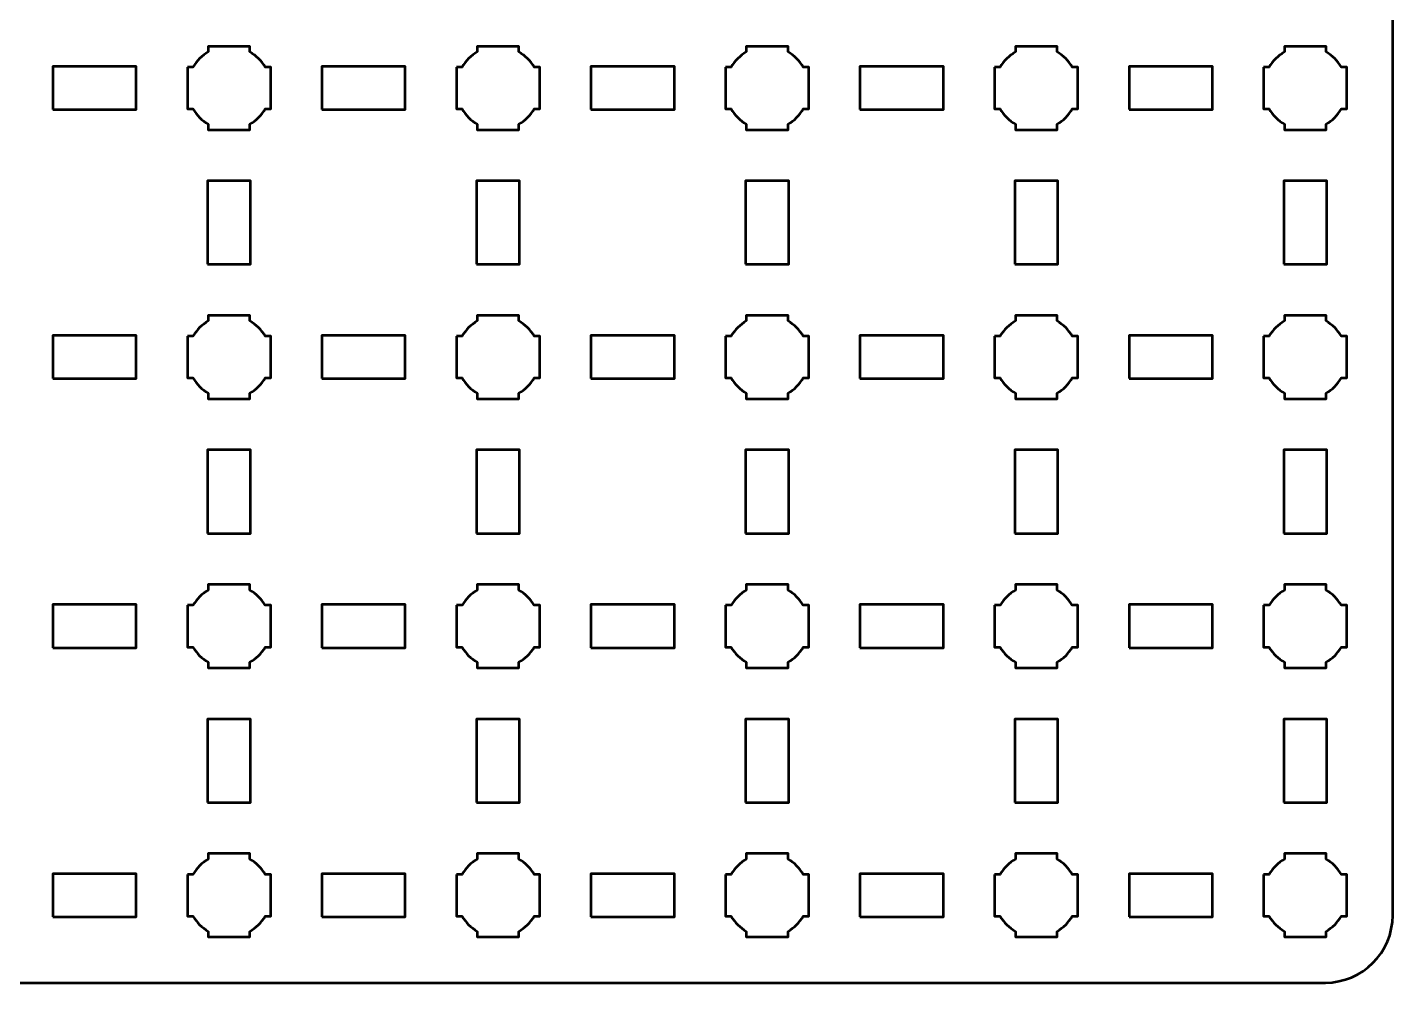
# Model space of a CAD drawing. Header units: centimetres. Extents: x -30.1 to 9.2, y -44.5 to 14.8.
# Drawn here: x -1 to 9.15, y -44.5 to -37.4 of the extents above; entities that cross this region are included whole.
import ezdxf

# ---------------------------------------------------------------- set-up
doc = ezdxf.new("R2010")
doc.units = ezdxf.units.CM
doc.header["$MEASUREMENT"] = 0
doc.layers.add('Layer 1', color=7, linetype='Continuous')

msp = doc.modelspace()

# ---------------------------------------------------------------- linework, layer by layer
at = {"layer": 'Layer 1', "color": 250, "lineweight": 53}
for points in [[(-0.81, -38.01), (-0.19, -38.01), (-0.19, -37.69), (-0.81, -37.69), (-0.81, -38.01)], [(1.19, -38.01), (1.81, -38.01), (1.81, -37.69), (1.19, -37.69), (1.19, -38.01)], [(3.19, -38.01), (3.81, -38.01), (3.81, -37.69), (3.19, -37.69), (3.19, -38.01)], [(5.19, -38.01), (5.81, -38.01), (5.81, -37.69), (5.19, -37.69), (5.19, -38.01)], [(7.19, -38.01), (7.81, -38.01), (7.81, -37.69), (7.19, -37.69), (7.19, -38.01)], [(0.34, -39.16), (0.66, -39.16), (0.66, -38.54), (0.34, -38.54), (0.34, -39.16)], [(2.34, -39.16), (2.66, -39.16), (2.66, -38.54), (2.34, -38.54), (2.34, -39.16)], [(4.34, -39.16), (4.66, -39.16), (4.66, -38.54), (4.34, -38.54), (4.34, -39.16)], [(6.34, -39.16), (6.66, -39.16), (6.66, -38.54), (6.34, -38.54), (6.34, -39.16)], [(8.34, -39.16), (8.66, -39.16), (8.66, -38.54), (8.34, -38.54), (8.34, -39.16)], [(-0.81, -40.01), (-0.19, -40.01), (-0.19, -39.69), (-0.81, -39.69), (-0.81, -40.01)], [(1.19, -40.01), (1.81, -40.01), (1.81, -39.69), (1.19, -39.69), (1.19, -40.01)], [(3.19, -40.01), (3.81, -40.01), (3.81, -39.69), (3.19, -39.69), (3.19, -40.01)], [(5.19, -40.01), (5.81, -40.01), (5.81, -39.69), (5.19, -39.69), (5.19, -40.01)], [(7.19, -40.01), (7.81, -40.01), (7.81, -39.69), (7.19, -39.69), (7.19, -40.01)], [(0.34, -41.16), (0.66, -41.16), (0.66, -40.54), (0.34, -40.54), (0.34, -41.16)], [(2.34, -41.16), (2.66, -41.16), (2.66, -40.54), (2.34, -40.54), (2.34, -41.16)], [(4.34, -41.16), (4.66, -41.16), (4.66, -40.54), (4.34, -40.54), (4.34, -41.16)], [(6.34, -41.16), (6.66, -41.16), (6.66, -40.54), (6.34, -40.54), (6.34, -41.16)], [(8.34, -41.16), (8.66, -41.16), (8.66, -40.54), (8.34, -40.54), (8.34, -41.16)], [(-0.81, -42.01), (-0.19, -42.01), (-0.19, -41.69), (-0.81, -41.69), (-0.81, -42.01)], [(1.19, -42.01), (1.81, -42.01), (1.81, -41.69), (1.19, -41.69), (1.19, -42.01)], [(3.19, -42.01), (3.81, -42.01), (3.81, -41.69), (3.19, -41.69), (3.19, -42.01)], [(5.19, -42.01), (5.81, -42.01), (5.81, -41.69), (5.19, -41.69), (5.19, -42.01)], [(7.19, -42.01), (7.81, -42.01), (7.81, -41.69), (7.19, -41.69), (7.19, -42.01)], [(0.34, -43.16), (0.66, -43.16), (0.66, -42.54), (0.34, -42.54), (0.34, -43.16)], [(2.34, -43.16), (2.66, -43.16), (2.66, -42.54), (2.34, -42.54), (2.34, -43.16)], [(4.34, -43.16), (4.66, -43.16), (4.66, -42.54), (4.34, -42.54), (4.34, -43.16)], [(6.34, -43.16), (6.66, -43.16), (6.66, -42.54), (6.34, -42.54), (6.34, -43.16)], [(8.34, -43.16), (8.66, -43.16), (8.66, -42.54), (8.34, -42.54), (8.34, -43.16)], [(-0.81, -44.01), (-0.19, -44.01), (-0.19, -43.69), (-0.81, -43.69), (-0.81, -44.01)], [(1.19, -44.01), (1.81, -44.01), (1.81, -43.69), (1.19, -43.69), (1.19, -44.01)], [(3.19, -44.01), (3.81, -44.01), (3.81, -43.69), (3.19, -43.69), (3.19, -44.01)], [(5.19, -44.01), (5.81, -44.01), (5.81, -43.69), (5.19, -43.69), (5.19, -44.01)], [(7.19, -44.01), (7.81, -44.01), (7.81, -43.69), (7.19, -43.69), (7.19, -44.01)]]:
    msp.add_lwpolyline(points, close=True, dxfattribs=at)
msp.add_open_spline([(-30.15, -44), (-30.15, -44), (-30.15, 14.3), (-30.15, 14.3), (-30.15, 14.3), (-30.15, 14.57609), (-29.92609, 14.8), (-29.65, 14.8), (-29.65, 14.8), (-29.65, 14.8), (8.65, 14.8), (8.65, 14.8), (8.65, 14.8), (8.92609, 14.8), (9.15, 14.57609), (9.15, 14.3), (9.15, 14.3), (9.15, 14.3), (9.15, -44), (9.15, -44), (9.15, -44), (9.15, -44.27609), (8.92609, -44.5), (8.65, -44.5), (8.65, -44.5), (8.65, -44.5), (-29.65, -44.5), (-29.65, -44.5), (-29.65, -44.5), (-29.92609, -44.5), (-30.15, -44.27609), (-30.15, -44)], degree=3, knots=[0, 0, 0, 0, 0.125, 0.125, 0.125, 0.125, 0.25, 0.25, 0.25, 0.25, 0.375, 0.375, 0.375, 0.375, 0.5, 0.5, 0.5, 0.5, 0.625, 0.625, 0.625, 0.625, 0.75, 0.75, 0.75, 0.75, 0.875, 0.875, 0.875, 0.875, 1, 1, 1, 1], dxfattribs=at)
at = {"layer": 'Layer 1', "lineweight": 53}
for points in [[(0.19, -37.695), (0.19, -37.695), (0.23149, -37.695), (0.23149, -37.695), (0.23149, -37.695), (0.25872, -37.64795), (0.29795, -37.60872), (0.345, -37.58149), (0.345, -37.58149), (0.345, -37.58149), (0.345, -37.54), (0.345, -37.54), (0.345, -37.54), (0.345, -37.54), (0.5, -37.54), (0.5, -37.54), (0.5, -37.54), (0.5, -37.54), (0.655, -37.54), (0.655, -37.54), (0.655, -37.54), (0.655, -37.54), (0.655, -37.58149), (0.655, -37.58149), (0.655, -37.58149), (0.70205, -37.60872), (0.74128, -37.64795), (0.76851, -37.695), (0.76851, -37.695), (0.76851, -37.695), (0.81, -37.695), (0.81, -37.695), (0.81, -37.695), (0.81, -37.695), (0.81, -37.85), (0.81, -37.85), (0.81, -37.85), (0.81, -37.85), (0.81, -38.005), (0.81, -38.005), (0.81, -38.005), (0.81, -38.005), (0.76851, -38.005), (0.76851, -38.005), (0.76851, -38.005), (0.74128, -38.05205), (0.70205, -38.09128), (0.655, -38.11851), (0.655, -38.11851), (0.655, -38.11851), (0.655, -38.16), (0.655, -38.16), (0.655, -38.16), (0.655, -38.16), (0.5, -38.16), (0.5, -38.16), (0.5, -38.16), (0.5, -38.16), (0.345, -38.16), (0.345, -38.16), (0.345, -38.16), (0.345, -38.16), (0.345, -38.11851), (0.345, -38.11851), (0.345, -38.11851), (0.29795, -38.09128), (0.25872, -38.05205), (0.23149, -38.005), (0.23149, -38.005), (0.23149, -38.005), (0.19, -38.005), (0.19, -38.005), (0.19, -38.005), (0.19, -38.005), (0.19, -37.85), (0.19, -37.85), (0.19, -37.85), (0.19, -37.85), (0.19, -37.695), (0.19, -37.695)], [(2.19, -37.695), (2.19, -37.695), (2.23149, -37.695), (2.23149, -37.695), (2.23149, -37.695), (2.25872, -37.64795), (2.29795, -37.60872), (2.345, -37.58149), (2.345, -37.58149), (2.345, -37.58149), (2.345, -37.54), (2.345, -37.54), (2.345, -37.54), (2.345, -37.54), (2.5, -37.54), (2.5, -37.54), (2.5, -37.54), (2.5, -37.54), (2.655, -37.54), (2.655, -37.54), (2.655, -37.54), (2.655, -37.54), (2.655, -37.58149), (2.655, -37.58149), (2.655, -37.58149), (2.70205, -37.60872), (2.74128, -37.64795), (2.76851, -37.695), (2.76851, -37.695), (2.76851, -37.695), (2.81, -37.695), (2.81, -37.695), (2.81, -37.695), (2.81, -37.695), (2.81, -37.85), (2.81, -37.85), (2.81, -37.85), (2.81, -37.85), (2.81, -38.005), (2.81, -38.005), (2.81, -38.005), (2.81, -38.005), (2.76851, -38.005), (2.76851, -38.005), (2.76851, -38.005), (2.74128, -38.05205), (2.70205, -38.09128), (2.655, -38.11851), (2.655, -38.11851), (2.655, -38.11851), (2.655, -38.16), (2.655, -38.16), (2.655, -38.16), (2.655, -38.16), (2.5, -38.16), (2.5, -38.16), (2.5, -38.16), (2.5, -38.16), (2.345, -38.16), (2.345, -38.16), (2.345, -38.16), (2.345, -38.16), (2.345, -38.11851), (2.345, -38.11851), (2.345, -38.11851), (2.29795, -38.09128), (2.25872, -38.05205), (2.23149, -38.005), (2.23149, -38.005), (2.23149, -38.005), (2.19, -38.005), (2.19, -38.005), (2.19, -38.005), (2.19, -38.005), (2.19, -37.85), (2.19, -37.85), (2.19, -37.85), (2.19, -37.85), (2.19, -37.695), (2.19, -37.695)], [(4.19, -37.695), (4.19, -37.695), (4.23149, -37.695), (4.23149, -37.695), (4.23149, -37.695), (4.25872, -37.64795), (4.29795, -37.60872), (4.345, -37.58149), (4.345, -37.58149), (4.345, -37.58149), (4.345, -37.54), (4.345, -37.54), (4.345, -37.54), (4.345, -37.54), (4.5, -37.54), (4.5, -37.54), (4.5, -37.54), (4.5, -37.54), (4.655, -37.54), (4.655, -37.54), (4.655, -37.54), (4.655, -37.54), (4.655, -37.58149), (4.655, -37.58149), (4.655, -37.58149), (4.70205, -37.60872), (4.74128, -37.64795), (4.76851, -37.695), (4.76851, -37.695), (4.76851, -37.695), (4.81, -37.695), (4.81, -37.695), (4.81, -37.695), (4.81, -37.695), (4.81, -37.85), (4.81, -37.85), (4.81, -37.85), (4.81, -37.85), (4.81, -38.005), (4.81, -38.005), (4.81, -38.005), (4.81, -38.005), (4.76851, -38.005), (4.76851, -38.005), (4.76851, -38.005), (4.74128, -38.05205), (4.70205, -38.09128), (4.655, -38.11851), (4.655, -38.11851), (4.655, -38.11851), (4.655, -38.16), (4.655, -38.16), (4.655, -38.16), (4.655, -38.16), (4.5, -38.16), (4.5, -38.16), (4.5, -38.16), (4.5, -38.16), (4.345, -38.16), (4.345, -38.16), (4.345, -38.16), (4.345, -38.16), (4.345, -38.11851), (4.345, -38.11851), (4.345, -38.11851), (4.29795, -38.09128), (4.25872, -38.05205), (4.23149, -38.005), (4.23149, -38.005), (4.23149, -38.005), (4.19, -38.005), (4.19, -38.005), (4.19, -38.005), (4.19, -38.005), (4.19, -37.85), (4.19, -37.85), (4.19, -37.85), (4.19, -37.85), (4.19, -37.695), (4.19, -37.695)], [(6.19, -37.695), (6.19, -37.695), (6.23149, -37.695), (6.23149, -37.695), (6.23149, -37.695), (6.25872, -37.64795), (6.29795, -37.60872), (6.345, -37.58149), (6.345, -37.58149), (6.345, -37.58149), (6.345, -37.54), (6.345, -37.54), (6.345, -37.54), (6.345, -37.54), (6.5, -37.54), (6.5, -37.54), (6.5, -37.54), (6.5, -37.54), (6.655, -37.54), (6.655, -37.54), (6.655, -37.54), (6.655, -37.54), (6.655, -37.58149), (6.655, -37.58149), (6.655, -37.58149), (6.70205, -37.60872), (6.74128, -37.64795), (6.76851, -37.695), (6.76851, -37.695), (6.76851, -37.695), (6.81, -37.695), (6.81, -37.695), (6.81, -37.695), (6.81, -37.695), (6.81, -37.85), (6.81, -37.85), (6.81, -37.85), (6.81, -37.85), (6.81, -38.005), (6.81, -38.005), (6.81, -38.005), (6.81, -38.005), (6.76851, -38.005), (6.76851, -38.005), (6.76851, -38.005), (6.74128, -38.05205), (6.70205, -38.09128), (6.655, -38.11851), (6.655, -38.11851), (6.655, -38.11851), (6.655, -38.16), (6.655, -38.16), (6.655, -38.16), (6.655, -38.16), (6.5, -38.16), (6.5, -38.16), (6.5, -38.16), (6.5, -38.16), (6.345, -38.16), (6.345, -38.16), (6.345, -38.16), (6.345, -38.16), (6.345, -38.11851), (6.345, -38.11851), (6.345, -38.11851), (6.29795, -38.09128), (6.25872, -38.05205), (6.23149, -38.005), (6.23149, -38.005), (6.23149, -38.005), (6.19, -38.005), (6.19, -38.005), (6.19, -38.005), (6.19, -38.005), (6.19, -37.85), (6.19, -37.85), (6.19, -37.85), (6.19, -37.85), (6.19, -37.695), (6.19, -37.695)], [(8.19, -37.695), (8.19, -37.695), (8.23149, -37.695), (8.23149, -37.695), (8.23149, -37.695), (8.25872, -37.64795), (8.29795, -37.60872), (8.345, -37.58149), (8.345, -37.58149), (8.345, -37.58149), (8.345, -37.54), (8.345, -37.54), (8.345, -37.54), (8.345, -37.54), (8.5, -37.54), (8.5, -37.54), (8.5, -37.54), (8.5, -37.54), (8.655, -37.54), (8.655, -37.54), (8.655, -37.54), (8.655, -37.54), (8.655, -37.58149), (8.655, -37.58149), (8.655, -37.58149), (8.70205, -37.60872), (8.74128, -37.64795), (8.76851, -37.695), (8.76851, -37.695), (8.76851, -37.695), (8.81, -37.695), (8.81, -37.695), (8.81, -37.695), (8.81, -37.695), (8.81, -37.85), (8.81, -37.85), (8.81, -37.85), (8.81, -37.85), (8.81, -38.005), (8.81, -38.005), (8.81, -38.005), (8.81, -38.005), (8.76851, -38.005), (8.76851, -38.005), (8.76851, -38.005), (8.74128, -38.05205), (8.70205, -38.09128), (8.655, -38.11851), (8.655, -38.11851), (8.655, -38.11851), (8.655, -38.16), (8.655, -38.16), (8.655, -38.16), (8.655, -38.16), (8.5, -38.16), (8.5, -38.16), (8.5, -38.16), (8.5, -38.16), (8.345, -38.16), (8.345, -38.16), (8.345, -38.16), (8.345, -38.16), (8.345, -38.11851), (8.345, -38.11851), (8.345, -38.11851), (8.29795, -38.09128), (8.25872, -38.05205), (8.23149, -38.005), (8.23149, -38.005), (8.23149, -38.005), (8.19, -38.005), (8.19, -38.005), (8.19, -38.005), (8.19, -38.005), (8.19, -37.85), (8.19, -37.85), (8.19, -37.85), (8.19, -37.85), (8.19, -37.695), (8.19, -37.695)], [(0.19, -39.695), (0.19, -39.695), (0.23149, -39.695), (0.23149, -39.695), (0.23149, -39.695), (0.25872, -39.64795), (0.29795, -39.60872), (0.345, -39.58149), (0.345, -39.58149), (0.345, -39.58149), (0.345, -39.54), (0.345, -39.54), (0.345, -39.54), (0.345, -39.54), (0.5, -39.54), (0.5, -39.54), (0.5, -39.54), (0.5, -39.54), (0.655, -39.54), (0.655, -39.54), (0.655, -39.54), (0.655, -39.54), (0.655, -39.58149), (0.655, -39.58149), (0.655, -39.58149), (0.70205, -39.60872), (0.74128, -39.64795), (0.76851, -39.695), (0.76851, -39.695), (0.76851, -39.695), (0.81, -39.695), (0.81, -39.695), (0.81, -39.695), (0.81, -39.695), (0.81, -39.85), (0.81, -39.85), (0.81, -39.85), (0.81, -39.85), (0.81, -40.005), (0.81, -40.005), (0.81, -40.005), (0.81, -40.005), (0.76851, -40.005), (0.76851, -40.005), (0.76851, -40.005), (0.74128, -40.05205), (0.70205, -40.09128), (0.655, -40.11851), (0.655, -40.11851), (0.655, -40.11851), (0.655, -40.16), (0.655, -40.16), (0.655, -40.16), (0.655, -40.16), (0.5, -40.16), (0.5, -40.16), (0.5, -40.16), (0.5, -40.16), (0.345, -40.16), (0.345, -40.16), (0.345, -40.16), (0.345, -40.16), (0.345, -40.11851), (0.345, -40.11851), (0.345, -40.11851), (0.29795, -40.09128), (0.25872, -40.05205), (0.23149, -40.005), (0.23149, -40.005), (0.23149, -40.005), (0.19, -40.005), (0.19, -40.005), (0.19, -40.005), (0.19, -40.005), (0.19, -39.85), (0.19, -39.85), (0.19, -39.85), (0.19, -39.85), (0.19, -39.695), (0.19, -39.695)], [(2.19, -39.695), (2.19, -39.695), (2.23149, -39.695), (2.23149, -39.695), (2.23149, -39.695), (2.25872, -39.64795), (2.29795, -39.60872), (2.345, -39.58149), (2.345, -39.58149), (2.345, -39.58149), (2.345, -39.54), (2.345, -39.54), (2.345, -39.54), (2.345, -39.54), (2.5, -39.54), (2.5, -39.54), (2.5, -39.54), (2.5, -39.54), (2.655, -39.54), (2.655, -39.54), (2.655, -39.54), (2.655, -39.54), (2.655, -39.58149), (2.655, -39.58149), (2.655, -39.58149), (2.70205, -39.60872), (2.74128, -39.64795), (2.76851, -39.695), (2.76851, -39.695), (2.76851, -39.695), (2.81, -39.695), (2.81, -39.695), (2.81, -39.695), (2.81, -39.695), (2.81, -39.85), (2.81, -39.85), (2.81, -39.85), (2.81, -39.85), (2.81, -40.005), (2.81, -40.005), (2.81, -40.005), (2.81, -40.005), (2.76851, -40.005), (2.76851, -40.005), (2.76851, -40.005), (2.74128, -40.05205), (2.70205, -40.09128), (2.655, -40.11851), (2.655, -40.11851), (2.655, -40.11851), (2.655, -40.16), (2.655, -40.16), (2.655, -40.16), (2.655, -40.16), (2.5, -40.16), (2.5, -40.16), (2.5, -40.16), (2.5, -40.16), (2.345, -40.16), (2.345, -40.16), (2.345, -40.16), (2.345, -40.16), (2.345, -40.11851), (2.345, -40.11851), (2.345, -40.11851), (2.29795, -40.09128), (2.25872, -40.05205), (2.23149, -40.005), (2.23149, -40.005), (2.23149, -40.005), (2.19, -40.005), (2.19, -40.005), (2.19, -40.005), (2.19, -40.005), (2.19, -39.85), (2.19, -39.85), (2.19, -39.85), (2.19, -39.85), (2.19, -39.695), (2.19, -39.695)], [(4.19, -39.695), (4.19, -39.695), (4.23149, -39.695), (4.23149, -39.695), (4.23149, -39.695), (4.25872, -39.64795), (4.29795, -39.60872), (4.345, -39.58149), (4.345, -39.58149), (4.345, -39.58149), (4.345, -39.54), (4.345, -39.54), (4.345, -39.54), (4.345, -39.54), (4.5, -39.54), (4.5, -39.54), (4.5, -39.54), (4.5, -39.54), (4.655, -39.54), (4.655, -39.54), (4.655, -39.54), (4.655, -39.54), (4.655, -39.58149), (4.655, -39.58149), (4.655, -39.58149), (4.70205, -39.60872), (4.74128, -39.64795), (4.76851, -39.695), (4.76851, -39.695), (4.76851, -39.695), (4.81, -39.695), (4.81, -39.695), (4.81, -39.695), (4.81, -39.695), (4.81, -39.85), (4.81, -39.85), (4.81, -39.85), (4.81, -39.85), (4.81, -40.005), (4.81, -40.005), (4.81, -40.005), (4.81, -40.005), (4.76851, -40.005), (4.76851, -40.005), (4.76851, -40.005), (4.74128, -40.05205), (4.70205, -40.09128), (4.655, -40.11851), (4.655, -40.11851), (4.655, -40.11851), (4.655, -40.16), (4.655, -40.16), (4.655, -40.16), (4.655, -40.16), (4.5, -40.16), (4.5, -40.16), (4.5, -40.16), (4.5, -40.16), (4.345, -40.16), (4.345, -40.16), (4.345, -40.16), (4.345, -40.16), (4.345, -40.11851), (4.345, -40.11851), (4.345, -40.11851), (4.29795, -40.09128), (4.25872, -40.05205), (4.23149, -40.005), (4.23149, -40.005), (4.23149, -40.005), (4.19, -40.005), (4.19, -40.005), (4.19, -40.005), (4.19, -40.005), (4.19, -39.85), (4.19, -39.85), (4.19, -39.85), (4.19, -39.85), (4.19, -39.695), (4.19, -39.695)], [(6.19, -39.695), (6.19, -39.695), (6.23149, -39.695), (6.23149, -39.695), (6.23149, -39.695), (6.25872, -39.64795), (6.29795, -39.60872), (6.345, -39.58149), (6.345, -39.58149), (6.345, -39.58149), (6.345, -39.54), (6.345, -39.54), (6.345, -39.54), (6.345, -39.54), (6.5, -39.54), (6.5, -39.54), (6.5, -39.54), (6.5, -39.54), (6.655, -39.54), (6.655, -39.54), (6.655, -39.54), (6.655, -39.54), (6.655, -39.58149), (6.655, -39.58149), (6.655, -39.58149), (6.70205, -39.60872), (6.74128, -39.64795), (6.76851, -39.695), (6.76851, -39.695), (6.76851, -39.695), (6.81, -39.695), (6.81, -39.695), (6.81, -39.695), (6.81, -39.695), (6.81, -39.85), (6.81, -39.85), (6.81, -39.85), (6.81, -39.85), (6.81, -40.005), (6.81, -40.005), (6.81, -40.005), (6.81, -40.005), (6.76851, -40.005), (6.76851, -40.005), (6.76851, -40.005), (6.74128, -40.05205), (6.70205, -40.09128), (6.655, -40.11851), (6.655, -40.11851), (6.655, -40.11851), (6.655, -40.16), (6.655, -40.16), (6.655, -40.16), (6.655, -40.16), (6.5, -40.16), (6.5, -40.16), (6.5, -40.16), (6.5, -40.16), (6.345, -40.16), (6.345, -40.16), (6.345, -40.16), (6.345, -40.16), (6.345, -40.11851), (6.345, -40.11851), (6.345, -40.11851), (6.29795, -40.09128), (6.25872, -40.05205), (6.23149, -40.005), (6.23149, -40.005), (6.23149, -40.005), (6.19, -40.005), (6.19, -40.005), (6.19, -40.005), (6.19, -40.005), (6.19, -39.85), (6.19, -39.85), (6.19, -39.85), (6.19, -39.85), (6.19, -39.695), (6.19, -39.695)], [(8.19, -39.695), (8.19, -39.695), (8.23149, -39.695), (8.23149, -39.695), (8.23149, -39.695), (8.25872, -39.64795), (8.29795, -39.60872), (8.345, -39.58149), (8.345, -39.58149), (8.345, -39.58149), (8.345, -39.54), (8.345, -39.54), (8.345, -39.54), (8.345, -39.54), (8.5, -39.54), (8.5, -39.54), (8.5, -39.54), (8.5, -39.54), (8.655, -39.54), (8.655, -39.54), (8.655, -39.54), (8.655, -39.54), (8.655, -39.58149), (8.655, -39.58149), (8.655, -39.58149), (8.70205, -39.60872), (8.74128, -39.64795), (8.76851, -39.695), (8.76851, -39.695), (8.76851, -39.695), (8.81, -39.695), (8.81, -39.695), (8.81, -39.695), (8.81, -39.695), (8.81, -39.85), (8.81, -39.85), (8.81, -39.85), (8.81, -39.85), (8.81, -40.005), (8.81, -40.005), (8.81, -40.005), (8.81, -40.005), (8.76851, -40.005), (8.76851, -40.005), (8.76851, -40.005), (8.74128, -40.05205), (8.70205, -40.09128), (8.655, -40.11851), (8.655, -40.11851), (8.655, -40.11851), (8.655, -40.16), (8.655, -40.16), (8.655, -40.16), (8.655, -40.16), (8.5, -40.16), (8.5, -40.16), (8.5, -40.16), (8.5, -40.16), (8.345, -40.16), (8.345, -40.16), (8.345, -40.16), (8.345, -40.16), (8.345, -40.11851), (8.345, -40.11851), (8.345, -40.11851), (8.29795, -40.09128), (8.25872, -40.05205), (8.23149, -40.005), (8.23149, -40.005), (8.23149, -40.005), (8.19, -40.005), (8.19, -40.005), (8.19, -40.005), (8.19, -40.005), (8.19, -39.85), (8.19, -39.85), (8.19, -39.85), (8.19, -39.85), (8.19, -39.695), (8.19, -39.695)], [(0.19, -41.695), (0.19, -41.695), (0.23149, -41.695), (0.23149, -41.695), (0.23149, -41.695), (0.25872, -41.64795), (0.29795, -41.60872), (0.345, -41.58149), (0.345, -41.58149), (0.345, -41.58149), (0.345, -41.54), (0.345, -41.54), (0.345, -41.54), (0.345, -41.54), (0.5, -41.54), (0.5, -41.54), (0.5, -41.54), (0.5, -41.54), (0.655, -41.54), (0.655, -41.54), (0.655, -41.54), (0.655, -41.54), (0.655, -41.58149), (0.655, -41.58149), (0.655, -41.58149), (0.70205, -41.60872), (0.74128, -41.64795), (0.76851, -41.695), (0.76851, -41.695), (0.76851, -41.695), (0.81, -41.695), (0.81, -41.695), (0.81, -41.695), (0.81, -41.695), (0.81, -41.85), (0.81, -41.85), (0.81, -41.85), (0.81, -41.85), (0.81, -42.005), (0.81, -42.005), (0.81, -42.005), (0.81, -42.005), (0.76851, -42.005), (0.76851, -42.005), (0.76851, -42.005), (0.74128, -42.05205), (0.70205, -42.09128), (0.655, -42.11851), (0.655, -42.11851), (0.655, -42.11851), (0.655, -42.16), (0.655, -42.16), (0.655, -42.16), (0.655, -42.16), (0.5, -42.16), (0.5, -42.16), (0.5, -42.16), (0.5, -42.16), (0.345, -42.16), (0.345, -42.16), (0.345, -42.16), (0.345, -42.16), (0.345, -42.11851), (0.345, -42.11851), (0.345, -42.11851), (0.29795, -42.09128), (0.25872, -42.05205), (0.23149, -42.005), (0.23149, -42.005), (0.23149, -42.005), (0.19, -42.005), (0.19, -42.005), (0.19, -42.005), (0.19, -42.005), (0.19, -41.85), (0.19, -41.85), (0.19, -41.85), (0.19, -41.85), (0.19, -41.695), (0.19, -41.695)], [(2.19, -41.695), (2.19, -41.695), (2.23149, -41.695), (2.23149, -41.695), (2.23149, -41.695), (2.25872, -41.64795), (2.29795, -41.60872), (2.345, -41.58149), (2.345, -41.58149), (2.345, -41.58149), (2.345, -41.54), (2.345, -41.54), (2.345, -41.54), (2.345, -41.54), (2.5, -41.54), (2.5, -41.54), (2.5, -41.54), (2.5, -41.54), (2.655, -41.54), (2.655, -41.54), (2.655, -41.54), (2.655, -41.54), (2.655, -41.58149), (2.655, -41.58149), (2.655, -41.58149), (2.70205, -41.60872), (2.74128, -41.64795), (2.76851, -41.695), (2.76851, -41.695), (2.76851, -41.695), (2.81, -41.695), (2.81, -41.695), (2.81, -41.695), (2.81, -41.695), (2.81, -41.85), (2.81, -41.85), (2.81, -41.85), (2.81, -41.85), (2.81, -42.005), (2.81, -42.005), (2.81, -42.005), (2.81, -42.005), (2.76851, -42.005), (2.76851, -42.005), (2.76851, -42.005), (2.74128, -42.05205), (2.70205, -42.09128), (2.655, -42.11851), (2.655, -42.11851), (2.655, -42.11851), (2.655, -42.16), (2.655, -42.16), (2.655, -42.16), (2.655, -42.16), (2.5, -42.16), (2.5, -42.16), (2.5, -42.16), (2.5, -42.16), (2.345, -42.16), (2.345, -42.16), (2.345, -42.16), (2.345, -42.16), (2.345, -42.11851), (2.345, -42.11851), (2.345, -42.11851), (2.29795, -42.09128), (2.25872, -42.05205), (2.23149, -42.005), (2.23149, -42.005), (2.23149, -42.005), (2.19, -42.005), (2.19, -42.005), (2.19, -42.005), (2.19, -42.005), (2.19, -41.85), (2.19, -41.85), (2.19, -41.85), (2.19, -41.85), (2.19, -41.695), (2.19, -41.695)], [(4.19, -41.695), (4.19, -41.695), (4.23149, -41.695), (4.23149, -41.695), (4.23149, -41.695), (4.25872, -41.64795), (4.29795, -41.60872), (4.345, -41.58149), (4.345, -41.58149), (4.345, -41.58149), (4.345, -41.54), (4.345, -41.54), (4.345, -41.54), (4.345, -41.54), (4.5, -41.54), (4.5, -41.54), (4.5, -41.54), (4.5, -41.54), (4.655, -41.54), (4.655, -41.54), (4.655, -41.54), (4.655, -41.54), (4.655, -41.58149), (4.655, -41.58149), (4.655, -41.58149), (4.70205, -41.60872), (4.74128, -41.64795), (4.76851, -41.695), (4.76851, -41.695), (4.76851, -41.695), (4.81, -41.695), (4.81, -41.695), (4.81, -41.695), (4.81, -41.695), (4.81, -41.85), (4.81, -41.85), (4.81, -41.85), (4.81, -41.85), (4.81, -42.005), (4.81, -42.005), (4.81, -42.005), (4.81, -42.005), (4.76851, -42.005), (4.76851, -42.005), (4.76851, -42.005), (4.74128, -42.05205), (4.70205, -42.09128), (4.655, -42.11851), (4.655, -42.11851), (4.655, -42.11851), (4.655, -42.16), (4.655, -42.16), (4.655, -42.16), (4.655, -42.16), (4.5, -42.16), (4.5, -42.16), (4.5, -42.16), (4.5, -42.16), (4.345, -42.16), (4.345, -42.16), (4.345, -42.16), (4.345, -42.16), (4.345, -42.11851), (4.345, -42.11851), (4.345, -42.11851), (4.29795, -42.09128), (4.25872, -42.05205), (4.23149, -42.005), (4.23149, -42.005), (4.23149, -42.005), (4.19, -42.005), (4.19, -42.005), (4.19, -42.005), (4.19, -42.005), (4.19, -41.85), (4.19, -41.85), (4.19, -41.85), (4.19, -41.85), (4.19, -41.695), (4.19, -41.695)], [(6.19, -41.695), (6.19, -41.695), (6.23149, -41.695), (6.23149, -41.695), (6.23149, -41.695), (6.25872, -41.64795), (6.29795, -41.60872), (6.345, -41.58149), (6.345, -41.58149), (6.345, -41.58149), (6.345, -41.54), (6.345, -41.54), (6.345, -41.54), (6.345, -41.54), (6.5, -41.54), (6.5, -41.54), (6.5, -41.54), (6.5, -41.54), (6.655, -41.54), (6.655, -41.54), (6.655, -41.54), (6.655, -41.54), (6.655, -41.58149), (6.655, -41.58149), (6.655, -41.58149), (6.70205, -41.60872), (6.74128, -41.64795), (6.76851, -41.695), (6.76851, -41.695), (6.76851, -41.695), (6.81, -41.695), (6.81, -41.695), (6.81, -41.695), (6.81, -41.695), (6.81, -41.85), (6.81, -41.85), (6.81, -41.85), (6.81, -41.85), (6.81, -42.005), (6.81, -42.005), (6.81, -42.005), (6.81, -42.005), (6.76851, -42.005), (6.76851, -42.005), (6.76851, -42.005), (6.74128, -42.05205), (6.70205, -42.09128), (6.655, -42.11851), (6.655, -42.11851), (6.655, -42.11851), (6.655, -42.16), (6.655, -42.16), (6.655, -42.16), (6.655, -42.16), (6.5, -42.16), (6.5, -42.16), (6.5, -42.16), (6.5, -42.16), (6.345, -42.16), (6.345, -42.16), (6.345, -42.16), (6.345, -42.16), (6.345, -42.11851), (6.345, -42.11851), (6.345, -42.11851), (6.29795, -42.09128), (6.25872, -42.05205), (6.23149, -42.005), (6.23149, -42.005), (6.23149, -42.005), (6.19, -42.005), (6.19, -42.005), (6.19, -42.005), (6.19, -42.005), (6.19, -41.85), (6.19, -41.85), (6.19, -41.85), (6.19, -41.85), (6.19, -41.695), (6.19, -41.695)], [(8.19, -41.695), (8.19, -41.695), (8.23149, -41.695), (8.23149, -41.695), (8.23149, -41.695), (8.25872, -41.64795), (8.29795, -41.60872), (8.345, -41.58149), (8.345, -41.58149), (8.345, -41.58149), (8.345, -41.54), (8.345, -41.54), (8.345, -41.54), (8.345, -41.54), (8.5, -41.54), (8.5, -41.54), (8.5, -41.54), (8.5, -41.54), (8.655, -41.54), (8.655, -41.54), (8.655, -41.54), (8.655, -41.54), (8.655, -41.58149), (8.655, -41.58149), (8.655, -41.58149), (8.70205, -41.60872), (8.74128, -41.64795), (8.76851, -41.695), (8.76851, -41.695), (8.76851, -41.695), (8.81, -41.695), (8.81, -41.695), (8.81, -41.695), (8.81, -41.695), (8.81, -41.85), (8.81, -41.85), (8.81, -41.85), (8.81, -41.85), (8.81, -42.005), (8.81, -42.005), (8.81, -42.005), (8.81, -42.005), (8.76851, -42.005), (8.76851, -42.005), (8.76851, -42.005), (8.74128, -42.05205), (8.70205, -42.09128), (8.655, -42.11851), (8.655, -42.11851), (8.655, -42.11851), (8.655, -42.16), (8.655, -42.16), (8.655, -42.16), (8.655, -42.16), (8.5, -42.16), (8.5, -42.16), (8.5, -42.16), (8.5, -42.16), (8.345, -42.16), (8.345, -42.16), (8.345, -42.16), (8.345, -42.16), (8.345, -42.11851), (8.345, -42.11851), (8.345, -42.11851), (8.29795, -42.09128), (8.25872, -42.05205), (8.23149, -42.005), (8.23149, -42.005), (8.23149, -42.005), (8.19, -42.005), (8.19, -42.005), (8.19, -42.005), (8.19, -42.005), (8.19, -41.85), (8.19, -41.85), (8.19, -41.85), (8.19, -41.85), (8.19, -41.695), (8.19, -41.695)], [(0.19, -43.695), (0.19, -43.695), (0.23149, -43.695), (0.23149, -43.695), (0.23149, -43.695), (0.25872, -43.64795), (0.29795, -43.60872), (0.345, -43.58149), (0.345, -43.58149), (0.345, -43.58149), (0.345, -43.54), (0.345, -43.54), (0.345, -43.54), (0.345, -43.54), (0.5, -43.54), (0.5, -43.54), (0.5, -43.54), (0.5, -43.54), (0.655, -43.54), (0.655, -43.54), (0.655, -43.54), (0.655, -43.54), (0.655, -43.58149), (0.655, -43.58149), (0.655, -43.58149), (0.70205, -43.60872), (0.74128, -43.64795), (0.76851, -43.695), (0.76851, -43.695), (0.76851, -43.695), (0.81, -43.695), (0.81, -43.695), (0.81, -43.695), (0.81, -43.695), (0.81, -43.85), (0.81, -43.85), (0.81, -43.85), (0.81, -43.85), (0.81, -44.005), (0.81, -44.005), (0.81, -44.005), (0.81, -44.005), (0.76851, -44.005), (0.76851, -44.005), (0.76851, -44.005), (0.74128, -44.05205), (0.70205, -44.09128), (0.655, -44.11851), (0.655, -44.11851), (0.655, -44.11851), (0.655, -44.16), (0.655, -44.16), (0.655, -44.16), (0.655, -44.16), (0.5, -44.16), (0.5, -44.16), (0.5, -44.16), (0.5, -44.16), (0.345, -44.16), (0.345, -44.16), (0.345, -44.16), (0.345, -44.16), (0.345, -44.11851), (0.345, -44.11851), (0.345, -44.11851), (0.29795, -44.09128), (0.25872, -44.05205), (0.23149, -44.005), (0.23149, -44.005), (0.23149, -44.005), (0.19, -44.005), (0.19, -44.005), (0.19, -44.005), (0.19, -44.005), (0.19, -43.85), (0.19, -43.85), (0.19, -43.85), (0.19, -43.85), (0.19, -43.695), (0.19, -43.695)], [(2.19, -43.695), (2.19, -43.695), (2.23149, -43.695), (2.23149, -43.695), (2.23149, -43.695), (2.25872, -43.64795), (2.29795, -43.60872), (2.345, -43.58149), (2.345, -43.58149), (2.345, -43.58149), (2.345, -43.54), (2.345, -43.54), (2.345, -43.54), (2.345, -43.54), (2.5, -43.54), (2.5, -43.54), (2.5, -43.54), (2.5, -43.54), (2.655, -43.54), (2.655, -43.54), (2.655, -43.54), (2.655, -43.54), (2.655, -43.58149), (2.655, -43.58149), (2.655, -43.58149), (2.70205, -43.60872), (2.74128, -43.64795), (2.76851, -43.695), (2.76851, -43.695), (2.76851, -43.695), (2.81, -43.695), (2.81, -43.695), (2.81, -43.695), (2.81, -43.695), (2.81, -43.85), (2.81, -43.85), (2.81, -43.85), (2.81, -43.85), (2.81, -44.005), (2.81, -44.005), (2.81, -44.005), (2.81, -44.005), (2.76851, -44.005), (2.76851, -44.005), (2.76851, -44.005), (2.74128, -44.05205), (2.70205, -44.09128), (2.655, -44.11851), (2.655, -44.11851), (2.655, -44.11851), (2.655, -44.16), (2.655, -44.16), (2.655, -44.16), (2.655, -44.16), (2.5, -44.16), (2.5, -44.16), (2.5, -44.16), (2.5, -44.16), (2.345, -44.16), (2.345, -44.16), (2.345, -44.16), (2.345, -44.16), (2.345, -44.11851), (2.345, -44.11851), (2.345, -44.11851), (2.29795, -44.09128), (2.25872, -44.05205), (2.23149, -44.005), (2.23149, -44.005), (2.23149, -44.005), (2.19, -44.005), (2.19, -44.005), (2.19, -44.005), (2.19, -44.005), (2.19, -43.85), (2.19, -43.85), (2.19, -43.85), (2.19, -43.85), (2.19, -43.695), (2.19, -43.695)], [(4.19, -43.695), (4.19, -43.695), (4.23149, -43.695), (4.23149, -43.695), (4.23149, -43.695), (4.25872, -43.64795), (4.29795, -43.60872), (4.345, -43.58149), (4.345, -43.58149), (4.345, -43.58149), (4.345, -43.54), (4.345, -43.54), (4.345, -43.54), (4.345, -43.54), (4.5, -43.54), (4.5, -43.54), (4.5, -43.54), (4.5, -43.54), (4.655, -43.54), (4.655, -43.54), (4.655, -43.54), (4.655, -43.54), (4.655, -43.58149), (4.655, -43.58149), (4.655, -43.58149), (4.70205, -43.60872), (4.74128, -43.64795), (4.76851, -43.695), (4.76851, -43.695), (4.76851, -43.695), (4.81, -43.695), (4.81, -43.695), (4.81, -43.695), (4.81, -43.695), (4.81, -43.85), (4.81, -43.85), (4.81, -43.85), (4.81, -43.85), (4.81, -44.005), (4.81, -44.005), (4.81, -44.005), (4.81, -44.005), (4.76851, -44.005), (4.76851, -44.005), (4.76851, -44.005), (4.74128, -44.05205), (4.70205, -44.09128), (4.655, -44.11851), (4.655, -44.11851), (4.655, -44.11851), (4.655, -44.16), (4.655, -44.16), (4.655, -44.16), (4.655, -44.16), (4.5, -44.16), (4.5, -44.16), (4.5, -44.16), (4.5, -44.16), (4.345, -44.16), (4.345, -44.16), (4.345, -44.16), (4.345, -44.16), (4.345, -44.11851), (4.345, -44.11851), (4.345, -44.11851), (4.29795, -44.09128), (4.25872, -44.05205), (4.23149, -44.005), (4.23149, -44.005), (4.23149, -44.005), (4.19, -44.005), (4.19, -44.005), (4.19, -44.005), (4.19, -44.005), (4.19, -43.85), (4.19, -43.85), (4.19, -43.85), (4.19, -43.85), (4.19, -43.695), (4.19, -43.695)], [(6.19, -43.695), (6.19, -43.695), (6.23149, -43.695), (6.23149, -43.695), (6.23149, -43.695), (6.25872, -43.64795), (6.29795, -43.60872), (6.345, -43.58149), (6.345, -43.58149), (6.345, -43.58149), (6.345, -43.54), (6.345, -43.54), (6.345, -43.54), (6.345, -43.54), (6.5, -43.54), (6.5, -43.54), (6.5, -43.54), (6.5, -43.54), (6.655, -43.54), (6.655, -43.54), (6.655, -43.54), (6.655, -43.54), (6.655, -43.58149), (6.655, -43.58149), (6.655, -43.58149), (6.70205, -43.60872), (6.74128, -43.64795), (6.76851, -43.695), (6.76851, -43.695), (6.76851, -43.695), (6.81, -43.695), (6.81, -43.695), (6.81, -43.695), (6.81, -43.695), (6.81, -43.85), (6.81, -43.85), (6.81, -43.85), (6.81, -43.85), (6.81, -44.005), (6.81, -44.005), (6.81, -44.005), (6.81, -44.005), (6.76851, -44.005), (6.76851, -44.005), (6.76851, -44.005), (6.74128, -44.05205), (6.70205, -44.09128), (6.655, -44.11851), (6.655, -44.11851), (6.655, -44.11851), (6.655, -44.16), (6.655, -44.16), (6.655, -44.16), (6.655, -44.16), (6.5, -44.16), (6.5, -44.16), (6.5, -44.16), (6.5, -44.16), (6.345, -44.16), (6.345, -44.16), (6.345, -44.16), (6.345, -44.16), (6.345, -44.11851), (6.345, -44.11851), (6.345, -44.11851), (6.29795, -44.09128), (6.25872, -44.05205), (6.23149, -44.005), (6.23149, -44.005), (6.23149, -44.005), (6.19, -44.005), (6.19, -44.005), (6.19, -44.005), (6.19, -44.005), (6.19, -43.85), (6.19, -43.85), (6.19, -43.85), (6.19, -43.85), (6.19, -43.695), (6.19, -43.695)], [(8.19, -43.695), (8.19, -43.695), (8.23149, -43.695), (8.23149, -43.695), (8.23149, -43.695), (8.25872, -43.64795), (8.29795, -43.60872), (8.345, -43.58149), (8.345, -43.58149), (8.345, -43.58149), (8.345, -43.54), (8.345, -43.54), (8.345, -43.54), (8.345, -43.54), (8.5, -43.54), (8.5, -43.54), (8.5, -43.54), (8.5, -43.54), (8.655, -43.54), (8.655, -43.54), (8.655, -43.54), (8.655, -43.54), (8.655, -43.58149), (8.655, -43.58149), (8.655, -43.58149), (8.70205, -43.60872), (8.74128, -43.64795), (8.76851, -43.695), (8.76851, -43.695), (8.76851, -43.695), (8.81, -43.695), (8.81, -43.695), (8.81, -43.695), (8.81, -43.695), (8.81, -43.85), (8.81, -43.85), (8.81, -43.85), (8.81, -43.85), (8.81, -44.005), (8.81, -44.005), (8.81, -44.005), (8.81, -44.005), (8.76851, -44.005), (8.76851, -44.005), (8.76851, -44.005), (8.74128, -44.05205), (8.70205, -44.09128), (8.655, -44.11851), (8.655, -44.11851), (8.655, -44.11851), (8.655, -44.16), (8.655, -44.16), (8.655, -44.16), (8.655, -44.16), (8.5, -44.16), (8.5, -44.16), (8.5, -44.16), (8.5, -44.16), (8.345, -44.16), (8.345, -44.16), (8.345, -44.16), (8.345, -44.16), (8.345, -44.11851), (8.345, -44.11851), (8.345, -44.11851), (8.29795, -44.09128), (8.25872, -44.05205), (8.23149, -44.005), (8.23149, -44.005), (8.23149, -44.005), (8.19, -44.005), (8.19, -44.005), (8.19, -44.005), (8.19, -44.005), (8.19, -43.85), (8.19, -43.85), (8.19, -43.85), (8.19, -43.85), (8.19, -43.695), (8.19, -43.695)]]:
    msp.add_open_spline(points, degree=3, knots=[0, 0, 0, 0, 0.05, 0.05, 0.05, 0.05, 0.1, 0.1, 0.1, 0.1, 0.15, 0.15, 0.15, 0.15, 0.2, 0.2, 0.2, 0.2, 0.25, 0.25, 0.25, 0.25, 0.3, 0.3, 0.3, 0.3, 0.35, 0.35, 0.35, 0.35, 0.4, 0.4, 0.4, 0.4, 0.45, 0.45, 0.45, 0.45, 0.5, 0.5, 0.5, 0.5, 0.55, 0.55, 0.55, 0.55, 0.6, 0.6, 0.6, 0.6, 0.65, 0.65, 0.65, 0.65, 0.7, 0.7, 0.7, 0.7, 0.75, 0.75, 0.75, 0.75, 0.8, 0.8, 0.8, 0.8, 0.85, 0.85, 0.85, 0.85, 0.9, 0.9, 0.9, 0.9, 0.95, 0.95, 0.95, 0.95, 1, 1, 1, 1], dxfattribs=at)

doc.saveas('drawing.dxf')
